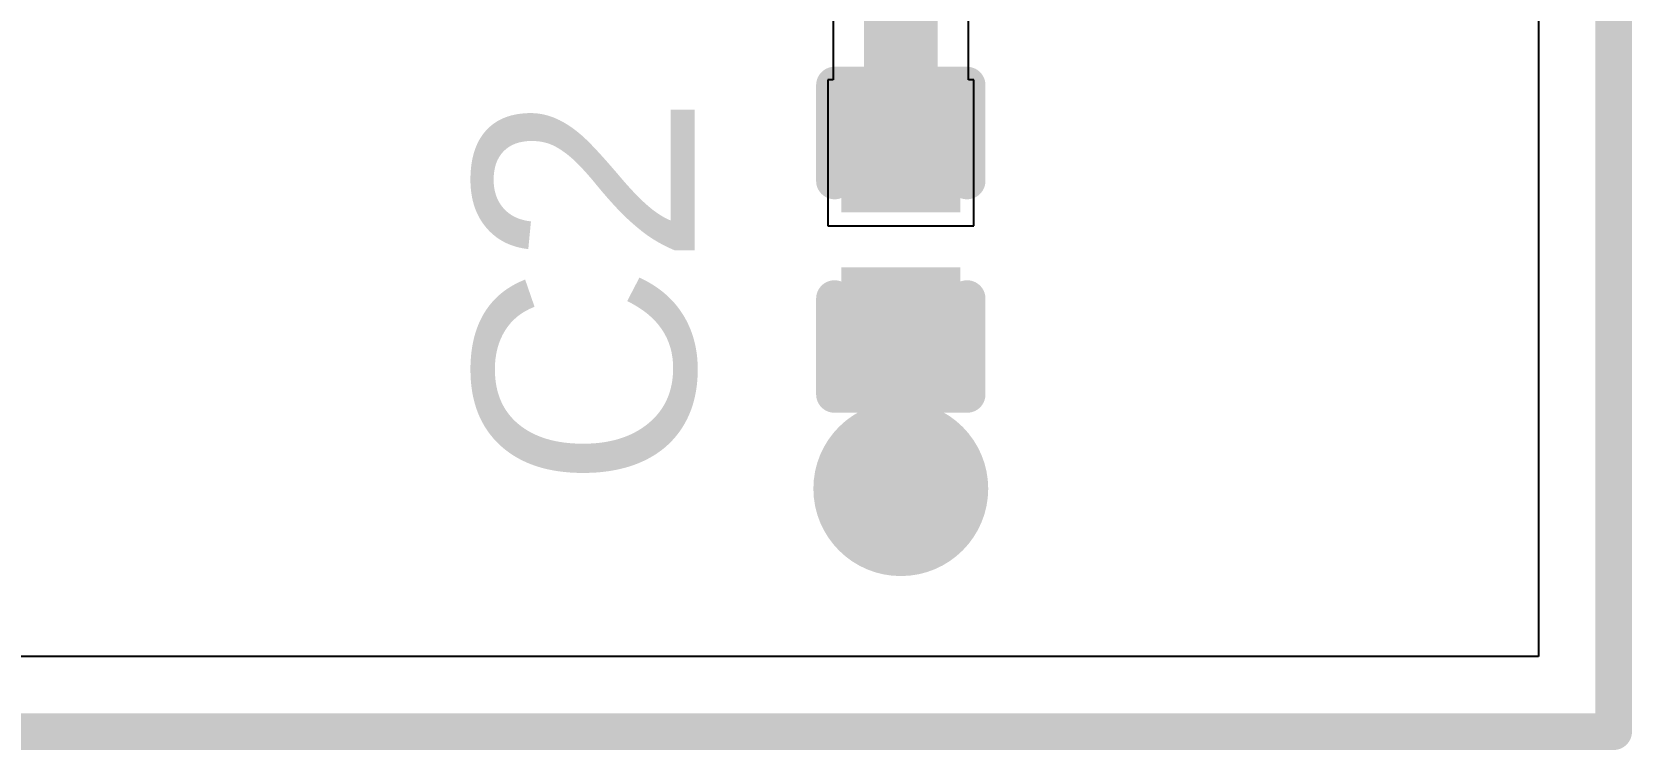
# Model space of a CAD drawing. Header units: inches. Extents: x -14.1 to 26.4, y -2.7 to 26.9.
# Drawn here: x 7.54 to 13.06, y -0.06 to 2.41 of the extents above; entities that cross this region are included whole.
import ezdxf

# ---------------------------------------------------------------- set-up
doc = ezdxf.new("R2010")
doc.units = ezdxf.units.IN
for name, color, linetype in [('Board Outline', 216, 'Continuous'), ('Bottom Layer', 5, 'Continuous'), ('Bottom Solder', 6, 'Continuous'), ('Top Layer', 1, 'Continuous'), ('Top Overlay', 2, 'Continuous'), ('Top Paste', 8, 'Continuous'), ('Top Solder', 216, 'Continuous'), ('Via Holes', 16, 'Continuous')]:
    doc.layers.add(name, color=color, linetype=linetype)
doc.styles.add('Arial', font='', dxfattribs={"height": 0.2})
doc.styles.get('Arial').set_extended_font_data('Arial')

# ---------------------------------------------------------------- blocks, each defined once
blk = doc.blocks.new('CAP_0201_7')
at = {"layer": 'Top Layer'}
for points in [[(-0.4499991, 0.1499997), (-0.1499997, 0.1499997), (-0.1499997, -0.1499997), (-0.4499991, -0.1499997)], [(0.1499997, 0.1499997), (0.4499991, 0.1499997), (0.4499991, -0.1499997), (0.1499997, -0.1499997)]]:
    blk.add_hatch(color=1, dxfattribs=at).paths.add_polyline_path(points)
at = {"layer": 'Top Paste'}
for points in [[(-0.4499991, 0.1499997), (-0.1499997, 0.1499997), (-0.1499997, -0.1499997), (-0.4499991, -0.1499997)], [(0.1499997, 0.1499997), (0.4499991, 0.1499997), (0.4499991, -0.1499997), (0.1499997, -0.1499997)]]:
    blk.add_hatch(color=8, dxfattribs=at).paths.add_polyline_path(points)
at = {"layer": 'Top Solder'}
for points in [[(-0.50500026, 0.20500086), (-0.09499853999999999, 0.20500086), (-0.09499853999999999, -0.20500086), (-0.50500026, -0.20500086)], [(0.09499853999999999, 0.20500086), (0.50500026, 0.20500086), (0.50500026, -0.20500086), (0.09499853999999999, -0.20500086)]]:
    blk.add_hatch(color=216, dxfattribs=at).paths.add_polyline_path(points)
at = {"layer": 'Top Overlay'}
for points in [[(-0.5334, 0.2286, 0.127, 0.127, 0), (-0.2032, 0.2286, 0.127, 0.127, 0)], [(-0.5334, 0.2286, 0.127, 0.127, 0), (-0.5334, -0.2286, 0.127, 0.127, 0)], [(0.2032, 0.2286, 0.127, 0.127, 0), (0.5334, 0.2286, 0.127, 0.127, 0)], [(0.5334, 0.2286, 0.127, 0.127, 0), (0.5334, -0.2286, 0.127, 0.127, 0)], [(-0.5334, -0.2286, 0.127, 0.127, 0), (-0.2032, -0.2286, 0.127, 0.127, 0)], [(0.2032, -0.2286, 0.127, 0.127, 0), (0.5334, -0.2286, 0.127, 0.127, 0)]]:
    blk.add_lwpolyline(points, format="xyseb", dxfattribs=at)
for points in [[(-0.5651499999999999, 0.2286, 0.0635, 0.0635, 1), (-0.5016499999999999, 0.2286, 0.0635, 0.0635, 1)], [(-0.5651499999999999, 0.2286, 0.0635, 0.0635, 1), (-0.5016499999999999, 0.2286, 0.0635, 0.0635, 1)], [(-0.23495, 0.2286, 0.0635, 0.0635, 1), (-0.17145, 0.2286, 0.0635, 0.0635, 1)], [(0.17145, 0.2286, 0.0635, 0.0635, 1), (0.23495, 0.2286, 0.0635, 0.0635, 1)], [(0.5016499999999999, 0.2286, 0.0635, 0.0635, 1), (0.5651499999999999, 0.2286, 0.0635, 0.0635, 1)], [(0.5016499999999999, 0.2286, 0.0635, 0.0635, 1), (0.5651499999999999, 0.2286, 0.0635, 0.0635, 1)], [(-0.5651499999999999, -0.2286, 0.0635, 0.0635, 1), (-0.5016499999999999, -0.2286, 0.0635, 0.0635, 1)], [(-0.5651499999999999, -0.2286, 0.0635, 0.0635, 1), (-0.5016499999999999, -0.2286, 0.0635, 0.0635, 1)], [(-0.23495, -0.2286, 0.0635, 0.0635, 1), (-0.17145, -0.2286, 0.0635, 0.0635, 1)], [(0.17145, -0.2286, 0.0635, 0.0635, 1), (0.23495, -0.2286, 0.0635, 0.0635, 1)], [(0.5016499999999999, -0.2286, 0.0635, 0.0635, 1), (0.5651499999999999, -0.2286, 0.0635, 0.0635, 1)], [(0.5016499999999999, -0.2286, 0.0635, 0.0635, 1), (0.5651499999999999, -0.2286, 0.0635, 0.0635, 1)]]:
    blk.add_lwpolyline(points, format="xyseb", close=True, dxfattribs=at)

msp = doc.modelspace()

# ---------------------------------------------------------------- hatches: boundary and pattern name
at = {"layer": 'Bottom Layer'}
h = msp.add_hatch(color=5, dxfattribs=at)
edge = h.paths.add_edge_path()
edge.add_arc((10.541, 0.8382), 0.1999996, 0, 360)
at = {"layer": 'Bottom Solder'}
h = msp.add_hatch(color=6, dxfattribs=at)
edge = h.paths.add_edge_path()
edge.add_arc((10.541, 0.8382), 0.3015996, 0, 360)
at = {"layer": 'Top Layer'}
h = msp.add_hatch(color=1, dxfattribs=at)
edge = h.paths.add_edge_path()
edge.add_arc((10.541, 0.8382), 0.1999996, 0, 360)
at = {"layer": 'Top Solder'}
h = msp.add_hatch(color=216, dxfattribs=at)
edge = h.paths.add_edge_path()
edge.add_arc((10.541, 0.8382), 0.3015996, 0, 360)
at = {"layer": 'Via Holes'}
h = msp.add_hatch(color=7, dxfattribs=at)
edge = h.paths.add_edge_path()
edge.add_arc((10.541, 0.8382), 0.0999998, 0, 360)

# ---------------------------------------------------------------- linework, layer by layer
at = {"layer": 'Board Outline'}
for points in [[(12.9999994, 0, 0.127, 0.127, 0), (12.9999994, 13.99999994, 0.127, 0.127, 0)], [(0, 0, 0.127, 0.127, 0), (12.9999994, 0, 0.127, 0.127, 0)]]:
    msp.add_lwpolyline(points, format="xyseb", dxfattribs=at)
msp.add_lwpolyline([(12.9682494, 0, 0.0635, 0.0635, 1), (13.0317494, 0, 0.0635, 0.0635, 1)], format="xyseb", close=True, dxfattribs=at)
msp.add_lwpolyline([(12.9682494, 0, 0.0635, 0.0635, 1), (13.0317494, 0, 0.0635, 0.0635, 1)], format="xyseb", close=True, dxfattribs=at)
at = {"layer": 'Bottom Layer'}
for p, q in [((12.74103624, 2.84200854), (12.74103624, 0.25896316)), ((12.74103624, 0.25896316), (0.25896316, 0.25896316))]:
    msp.add_line(p, q, dxfattribs=at)
at = {"layer": 'Top Layer'}
for p, q in [((12.74103624, 2.84200854), (12.74103624, 0.25896316)), ((10.30792198, 2.6926032), (10.30792198, 2.2485985)), ((10.77407802, 2.2485985), (10.77407802, 2.6926032)), ((10.30792198, 2.2485985), (10.2894003, 2.2485985)), ((10.2894003, 2.2485985), (10.2894003, 1.7453991)), ((10.7925997, 2.2485985), (10.77407802, 2.2485985)), ((10.7925997, 1.7453991), (10.7925997, 2.2485985)), ((10.2894003, 1.7453991), (10.7925997, 1.7453991)), ((12.74103624, 0.25896316), (0.25896316, 0.25896316))]:
    msp.add_line(p, q, dxfattribs=at)
msp.add_lwpolyline([(10.541, 1.9969988, 0.254, 0.254, 0), (10.541, 3.2530669, 0.254, 0.254, 0)], format="xyseb", dxfattribs=at)
msp.add_lwpolyline([(10.4775, 1.9969988, 0.127, 0.127, 1), (10.6045, 1.9969988, 0.127, 0.127, 1)], format="xyseb", close=True, dxfattribs=at)

# ---------------------------------------------------------------- block references
at = {"rotation": 90}
msp.add_blockref('CAP_0201_7', (10.541, 1.6969994), dxfattribs=at)

# ---------------------------------------------------------------- texts
at = {"layer": 'Top Overlay', "style": 'Arial'}
msp.add_text('C2', height=0.7619999999999999, rotation=90, dxfattribs=at).set_placement((9.829675539999998, 0.8384057399999999))

doc.saveas('drawing.dxf')
